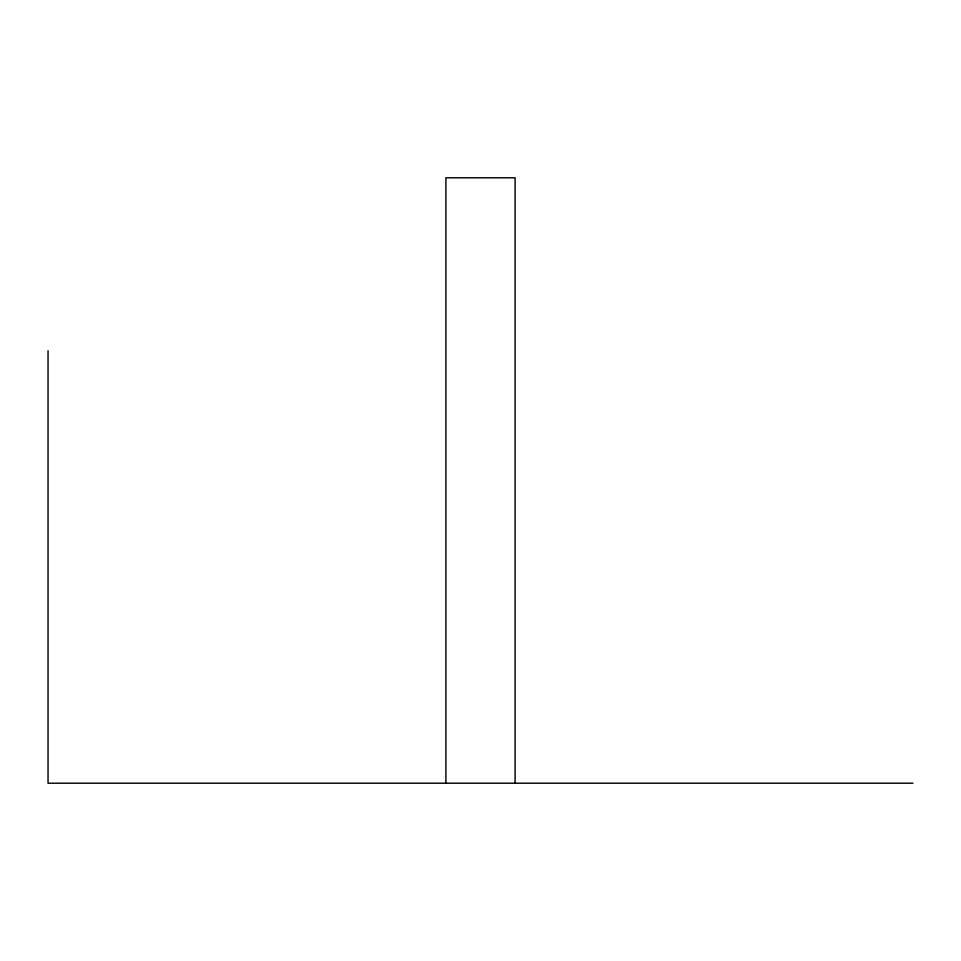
<?xml version="1.0" encoding="UTF-8"?>
<svg xmlns="http://www.w3.org/2000/svg" width="961" height="961" viewBox="0 0 961 961"><rect width="100%" height="100%" fill="white"/><g stroke="black" fill="none" stroke-linecap="round" stroke-linejoin="round"><path stroke-width="1.44" d="M912.95 783.215L48.05 783.215L48.05 350.765M515.096 783.215L515.096 177.785L445.904 177.785L445.904 783.215"/></g></svg>
